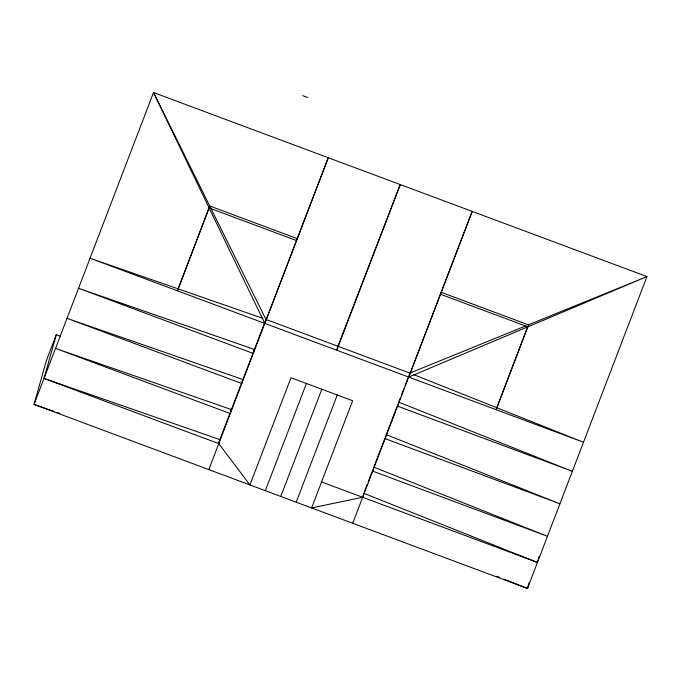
<?xml version="1.0" encoding="UTF-8"?>
<svg xmlns="http://www.w3.org/2000/svg" width="681" height="681" viewBox="0 0 681 681"><rect width="100%" height="100%" fill="white"/><g stroke="black" fill="none" stroke-linecap="round" stroke-linejoin="round"><path stroke-width="1.02" d="M539.156 556.36L537.445 562.463L363.807 493.299L362.684 497.292L311.609 507.941L352.673 400.734L290.991 377.725L249.927 484.94L218.763 443.612L44.001 378.432L56.31 334.66L60.294 336.15M209.161 207.977L209.722 205.977L297.103 238.571L296.541 240.563L209.161 207.977L177.426 290.821L209.722 205.977M218.763 443.612L219.886 439.62L44.001 378.432M208.812 469.601L328.276 157.72L264.807 323.407L153.514 92.539L34.05 404.42L527.486 588.461L646.95 276.58L153.514 92.539L265.93 319.415L409.851 373.094L525.46 326.029M368.498 267.403L369.059 265.411M398.436 403.161L397.593 406.157L572.346 471.337L398.717 402.165L400.573 397.321M352.724 523.28L472.188 211.399L408.728 377.087L646.95 276.58L528.396 324.837L441.016 292.243L440.462 294.243L527.835 326.829L496.108 409.673L527.647 326.803M527.835 326.829L528.396 324.837M529.205 582.349L527.486 588.461L503.812 579.029M56.31 334.66L46.351 360.658L34.05 404.42L54.037 411.375M218.414 443.467L229.914 413.444M230.655 411.511L241.423 383.394M242.164 381.454L264.441 323.296M265.19 321.355L265.93 319.415M265.352 490.686L306.416 383.48M280.768 496.44L321.832 389.234M296.192 502.195L337.257 394.98M364.548 491.359L367.144 484.574M368.259 481.671L371.971 471.984M374.201 466.153L384.765 438.59M386.646 433.669L397.202 406.097M401.313 395.38L403.91 388.596M405.025 385.693L407.996 377.938M409.102 375.027L409.851 373.094M262.934 318.376L90.045 258.227L583.489 442.267L413.793 374.669M57.034 412.422L60.03 413.461M302.585 95.621L307.727 97.536M321.56 481.952L537.445 562.463M496.9 576.271L499.863 577.454M231.395 409.57L230.272 413.563L55.519 348.383L231.395 409.57M242.904 379.521L241.789 383.514L67.027 318.333L242.904 379.521M254.422 349.464L253.298 353.456L78.536 288.276L254.422 349.464M337.887 346.254L336.763 350.247L400.232 184.56L337.887 346.254M373.826 467.14L372.703 471.133L547.464 536.313L373.826 467.14M386.272 434.648L385.148 438.641L559.91 503.821L386.272 434.648"/></g></svg>
